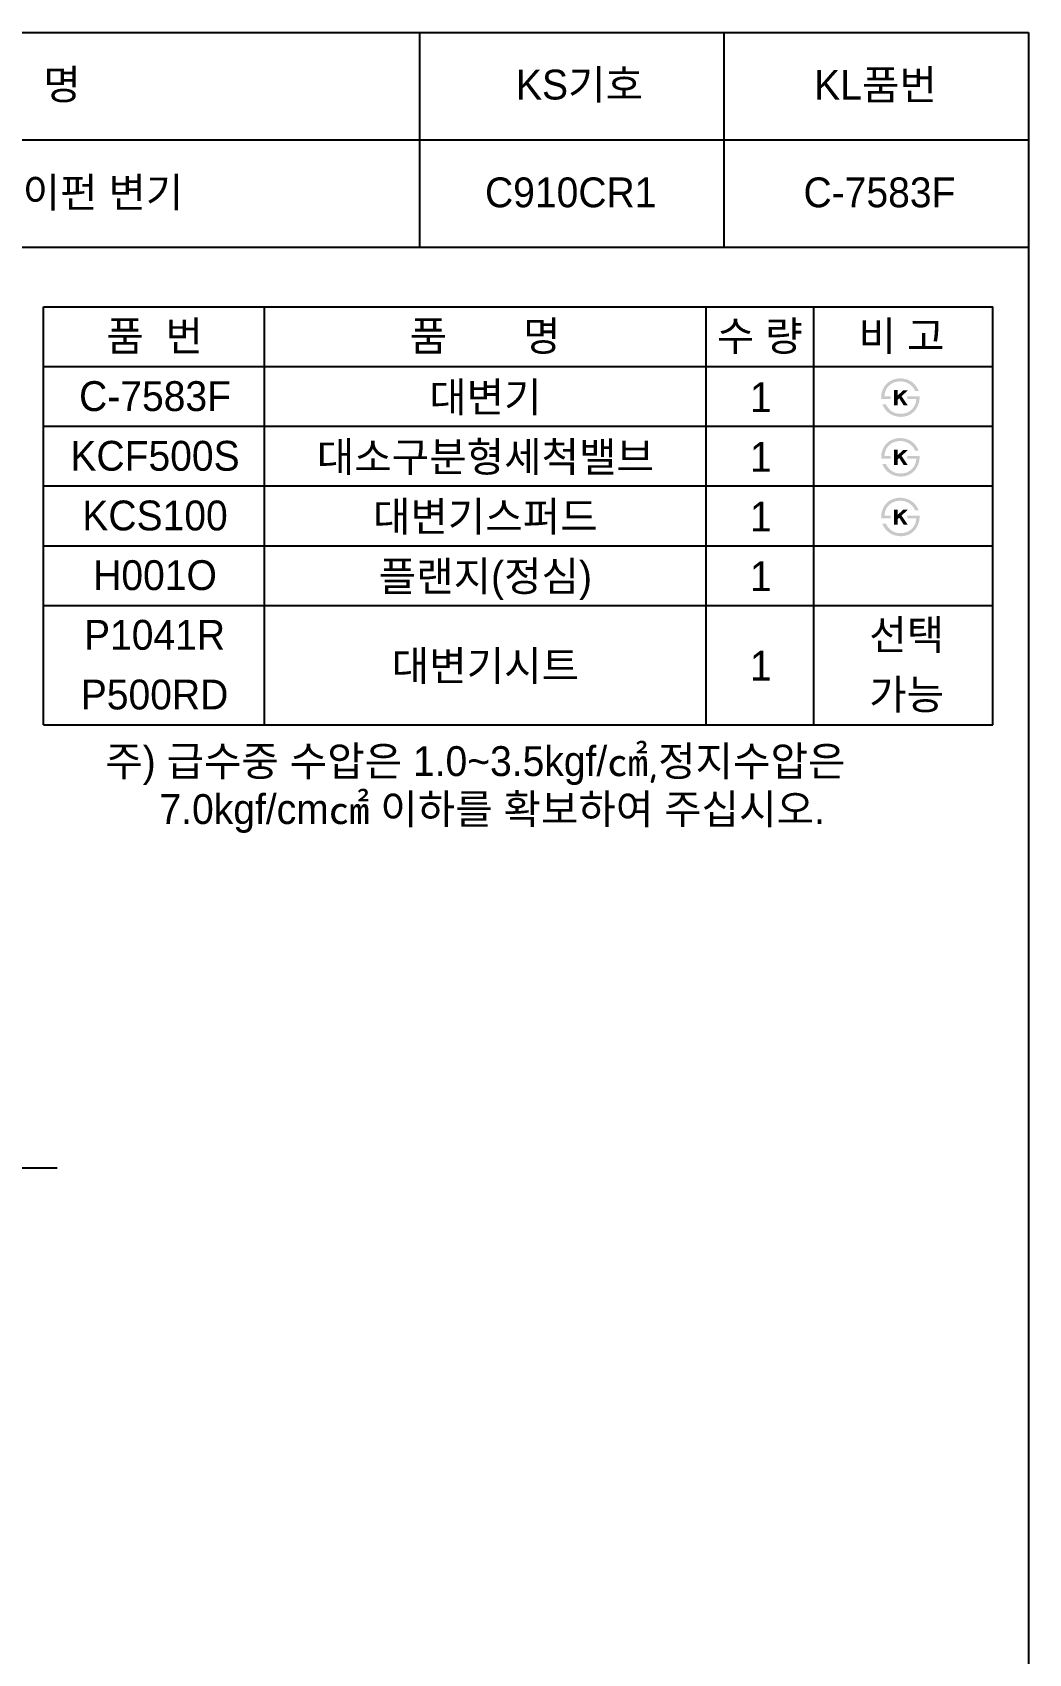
# Model space of a CAD drawing. Header units: millimetres. Extents: x 0 to 5600, y -67 to 2530.
# Drawn here: x 2866 to 3700, y 1172 to 2530 of the extents above; entities that cross this region are included whole.
import ezdxf
from ezdxf.enums import TextEntityAlignment as Align
from ezdxf.lldxf.tags import DXFTag

# ---------------------------------------------------------------- set-up
doc = ezdxf.new("R2010")
doc.units = ezdxf.units.MM
for name, color, linetype in [('TEXT', 7, 'Continuous'), ('도각라인', 7, 'Continuous'), ('중심선', 1, 'DASHED')]:
    doc.layers.add(name, color=color, linetype=linetype)
doc.styles.add('타이틀', font='H2GTRM.TTF', dxfattribs={"height": 25})
tags = doc.linetypes.add('DASHED', pattern=[25.72, 12.86, -12.86]).pattern_tags.tags
tags[6:7] = [DXFTag(74, 4), DXFTag(75, 0), DXFTag(340, '0'), DXFTag(46, 0.0), DXFTag(50, 0.0), DXFTag(44, 0.0), DXFTag(45, 0.0)]
tags[4:5] = [DXFTag(74, 4), DXFTag(75, 0), DXFTag(340, '0'), DXFTag(46, 0.0), DXFTag(50, 0.0), DXFTag(44, 0.0), DXFTag(45, 0.0)]

msp = doc.modelspace()

# ---------------------------------------------------------------- hatches: boundary and pattern name
at = {"layer": 'TEXT'}
for points in [[(3576.6, 2222.8), (3576.6, 2223.2), (3576.6, 2223.6), (3576.5, 2224), (3576.6, 2224.4), (3576.6, 2224.8), (3576.6, 2225.2), (3576.6, 2225.6), (3576.7, 2226), (3576.7, 2226.4), (3576.8, 2226.8), (3576.8, 2227.2), (3576.9, 2227.6), (3577, 2228), (3577.1, 2228.4), (3577.2, 2228.8), (3577.3, 2229.1), (3577.4, 2229.5), (3577.5, 2229.9), (3577.7, 2230.3), (3577.8, 2230.6), (3578, 2231), (3578.1, 2231.4), (3578.3, 2231.7), (3578.5, 2232.1), (3578.7, 2232.4), (3578.9, 2232.7), (3579.1, 2233.1), (3579.3, 2233.4), (3579.5, 2233.7), (3579.7, 2234), (3580, 2234.3), (3580.5, 2234.9), (3580.8, 2235.2), (3581, 2235.5), (3581.3, 2235.8), (3581.6, 2236.1), (3581.9, 2236.4), (3582.2, 2236.6), (3582.5, 2236.9), (3582.8, 2237.1), (3583.2, 2237.4), (3583.5, 2237.6), (3583.8, 2237.8), (3584.2, 2238), (3584.5, 2238.2), (3584.9, 2238.4), (3585.2, 2238.6), (3585.7, 2238.7), (3586.1, 2238.9), (3586.5, 2239.1), (3586.9, 2239.2), (3587.3, 2239.4), (3587.8, 2239.5), (3588.2, 2239.6), (3588.6, 2239.7), (3589.1, 2239.8), (3589.5, 2239.9), (3590, 2239.9), (3590.5, 2240), (3591, 2240), (3591.4, 2240.1), (3591.9, 2240.1), (3592.4, 2240.1), (3593.2, 2240.1), (3593.6, 2240.1), (3593.9, 2240), (3594.3, 2240), (3594.7, 2240), (3595, 2239.9), (3595.4, 2239.9), (3595.7, 2239.8), (3596.1, 2239.7), (3596.4, 2239.7), (3596.8, 2239.6), (3597.1, 2239.5), (3597.4, 2239.4), (3597.8, 2239.3), (3598.1, 2239.2), (3598.4, 2239.1), (3598.7, 2239), (3599, 2238.9), (3599.4, 2238.7), (3599.7, 2238.6), (3600, 2238.5), (3600.3, 2238.3), (3600.6, 2238.2), (3600.8, 2238), (3601.1, 2237.8), (3601.4, 2237.7), (3601.7, 2237.5), (3602, 2237.3), (3602.2, 2237.1), (3602.5, 2236.9), (3602.8, 2236.7), (3603.2, 2236.4), (3603.6, 2236), (3604, 2235.6), (3604.4, 2235.2), (3604.8, 2234.8), (3605.1, 2234.4), (3605.5, 2234), (3605.8, 2233.6), (3606.1, 2233.1), (3606.4, 2232.6), (3606.7, 2232.2), (3607, 2231.7), (3607.3, 2231.1), (3607.5, 2230.6), (3607.8, 2230.1), (3608, 2229.5), (3608, 2229.5), (3604.9, 2229.5), (3604.9, 2229.5), (3604.8, 2229.7), (3604.8, 2229.9), (3604.7, 2230.1), (3604.6, 2230.2), (3604.6, 2230.4), (3604.5, 2230.6), (3604.4, 2230.7), (3604.3, 2230.9), (3604.2, 2231.1), (3604.1, 2231.2), (3604, 2231.4), (3603.9, 2231.6), (3603.8, 2231.7), (3603.7, 2231.9), (3603.6, 2232.1), (3603.5, 2232.2), (3603.3, 2232.4), (3603.2, 2232.6), (3602.9, 2232.9), (3602.7, 2233.2), (3602.4, 2233.5), (3602.1, 2233.8), (3601.7, 2234.1), (3601.4, 2234.4), (3601, 2234.7), (3600.8, 2234.9), (3600.6, 2235.1), (3600.3, 2235.2), (3600.1, 2235.4), (3599.9, 2235.5), (3599.6, 2235.7), (3599.4, 2235.8), (3599.1, 2236), (3598.9, 2236.1), (3598.6, 2236.2), (3598.4, 2236.4), (3598.1, 2236.5), (3597.9, 2236.6), (3597.6, 2236.7), (3597.4, 2236.8), (3597.1, 2236.9), (3596.8, 2237), (3596.6, 2237), (3596.3, 2237.1), (3596.1, 2237.2), (3595.8, 2237.3), (3595.5, 2237.3), (3595.2, 2237.4), (3595, 2237.4), (3594.7, 2237.5), (3594.4, 2237.5), (3594.1, 2237.5), (3593.8, 2237.6), (3593.6, 2237.6), (3593.3, 2237.6), (3593, 2237.6), (3592.7, 2237.6), (3592.3, 2237.6), (3592, 2237.6), (3591.7, 2237.6), (3591.3, 2237.5), (3591, 2237.5), (3590.7, 2237.5), (3590.3, 2237.4), (3590, 2237.4), (3589.7, 2237.3), (3589.4, 2237.3), (3589.1, 2237.2), (3588.8, 2237.1), (3588.5, 2237), (3588.2, 2237), (3587.9, 2236.9), (3587.6, 2236.8), (3587.3, 2236.7), (3587, 2236.5), (3586.7, 2236.4), (3586.5, 2236.3), (3586.2, 2236.2), (3585.9, 2236), (3585.6, 2235.9), (3585.4, 2235.7), (3585.1, 2235.6), (3584.9, 2235.4), (3584.6, 2235.2), (3584.4, 2235), (3584.1, 2234.9), (3583.9, 2234.7), (3583.7, 2234.5), (3583.4, 2234.3), (3583.2, 2234), (3583, 2233.8), (3582.7, 2233.6), (3582.5, 2233.4), (3582.3, 2233.1), (3582.1, 2232.9), (3581.9, 2232.6), (3581.7, 2232.4), (3581.6, 2232.1), (3581.4, 2231.9), (3581.2, 2231.6), (3581.1, 2231.4), (3580.9, 2231.1), (3580.8, 2230.8), (3580.6, 2230.5), (3580.5, 2230.3), (3580.4, 2230), (3580.3, 2229.7), (3580.2, 2229.4), (3580, 2229.1), (3580, 2228.8), (3579.9, 2228.5), (3579.8, 2228.2), (3579.7, 2227.8), (3579.6, 2227.5), (3579.6, 2227.2), (3579.5, 2226.9), (3579.5, 2226.5), (3579.4, 2226.2), (3579.4, 2225.8), (3579.4, 2225.5), (3579.3, 2225.1), (3579.3, 2225.1), (3584.5, 2225.1), (3584.5, 2225.1), (3584.5, 2225.1), (3584.5, 2222.8), (3584.5, 2222.8), (3584.5, 2222.8), (3576.6, 2222.8)], [(3590.3, 2225.8), (3595.1, 2230.2), (3599, 2230.2), (3593.6, 2225.2), (3598.7, 2217.7), (3595.3, 2217.7), (3591.7, 2223.4), (3590.3, 2222.2), (3590.3, 2217.7), (3587.4, 2217.7), (3587.4, 2230.3), (3590.3, 2230.3)], [(3608.7, 2225.1), (3608.8, 2224.7), (3608.7, 2224.3), (3608.7, 2223.8), (3608.7, 2223.4), (3608.7, 2223), (3608.6, 2222.5), (3608.6, 2222.1), (3608.5, 2221.7), (3608.5, 2221.3), (3608.4, 2220.9), (3608.3, 2220.4), (3608.2, 2220), (3608.1, 2219.6), (3608, 2219.2), (3607.8, 2218.8), (3607.7, 2218.4), (3607.6, 2218), (3607.4, 2217.6), (3607.3, 2217.3), (3607.1, 2216.9), (3606.9, 2216.5), (3606.7, 2216.2), (3606.6, 2215.8), (3606.4, 2215.5), (3606.2, 2215.1), (3605.9, 2214.8), (3605.7, 2214.5), (3605.5, 2214.2), (3605.3, 2213.8), (3605, 2213.5), (3604.8, 2213.2), (3604.5, 2212.9), (3604.2, 2212.6), (3604, 2212.4), (3603.7, 2212.1), (3603.4, 2211.8), (3603.1, 2211.6), (3602.8, 2211.3), (3602.5, 2211.1), (3602.2, 2210.8), (3601.9, 2210.6), (3601.6, 2210.4), (3601.2, 2210.2), (3600.9, 2210), (3600.6, 2209.8), (3600.2, 2209.6), (3599.9, 2209.4), (3599.5, 2209.3), (3599.2, 2209.1), (3598.8, 2209), (3598.4, 2208.8), (3598, 2208.7), (3597.7, 2208.6), (3597.3, 2208.5), (3596.9, 2208.4), (3596.5, 2208.3), (3596.1, 2208.2), (3595.7, 2208.1), (3595.3, 2208.1), (3594.9, 2208), (3594.5, 2208), (3594.1, 2208), (3593.7, 2207.9), (3593.3, 2207.9), (3592.6, 2207.9), (3592, 2208), (3591.3, 2208), (3590.7, 2208.1), (3590.1, 2208.2), (3589.8, 2208.2), (3589.5, 2208.3), (3589.2, 2208.3), (3588.9, 2208.4), (3588.6, 2208.5), (3588.3, 2208.6), (3588, 2208.6), (3587.7, 2208.7), (3587.4, 2208.8), (3587.1, 2208.9), (3586.8, 2209), (3586.6, 2209.1), (3586.3, 2209.2), (3586, 2209.4), (3585.7, 2209.5), (3585.5, 2209.6), (3585.2, 2209.7), (3584.9, 2209.9), (3584.7, 2210), (3584.4, 2210.2), (3584.1, 2210.3), (3583.6, 2210.7), (3583.4, 2210.8), (3583.1, 2211), (3582.8, 2211.2), (3582.6, 2211.4), (3582.4, 2211.6), (3582.1, 2211.8), (3581.9, 2212), (3581.6, 2212.2), (3581.4, 2212.5), (3581.2, 2212.7), (3581, 2212.9), (3580.8, 2213.1), (3580.5, 2213.4), (3580.3, 2213.6), (3580.1, 2213.9), (3579.9, 2214.1), (3579.7, 2214.4), (3579.6, 2214.6), (3579.4, 2214.9), (3579.2, 2215.2), (3579, 2215.5), (3578.8, 2215.7), (3578.7, 2216), (3578.5, 2216.3), (3578.3, 2216.6), (3578.2, 2216.9), (3578, 2217.2), (3577.8, 2217.8), (3577.5, 2218.5), (3577.5, 2218.5), (3580.4, 2218.5), (3580.4, 2218.5), (3580.7, 2218.1), (3580.9, 2217.6), (3581.1, 2217.2), (3581.4, 2216.9), (3581.6, 2216.5), (3581.9, 2216.1), (3582.1, 2215.8), (3582.4, 2215.4), (3582.7, 2215.1), (3582.9, 2214.8), (3583.2, 2214.5), (3583.5, 2214.2), (3583.8, 2213.9), (3584.1, 2213.6), (3584.4, 2213.3), (3584.7, 2213.1), (3584.9, 2212.9), (3585.2, 2212.7), (3585.4, 2212.6), (3585.6, 2212.4), (3585.9, 2212.3), (3586.1, 2212.1), (3586.3, 2212), (3586.6, 2211.9), (3586.8, 2211.7), (3587.1, 2211.6), (3587.3, 2211.5), (3587.6, 2211.4), (3587.9, 2211.3), (3588.1, 2211.2), (3588.4, 2211.1), (3588.7, 2211), (3588.9, 2211), (3589.2, 2210.9), (3589.5, 2210.8), (3589.8, 2210.8), (3590, 2210.7), (3590.3, 2210.7), (3590.6, 2210.6), (3590.9, 2210.6), (3591.2, 2210.6), (3591.5, 2210.5), (3591.8, 2210.5), (3592.1, 2210.5), (3592.4, 2210.5), (3592.7, 2210.5), (3593, 2210.5), (3593.9, 2210.5), (3594.1, 2210.6), (3594.4, 2210.6), (3594.7, 2210.6), (3594.9, 2210.6), (3595.2, 2210.7), (3595.5, 2210.7), (3595.7, 2210.8), (3596, 2210.8), (3596.3, 2210.9), (3596.5, 2210.9), (3596.8, 2211), (3597, 2211.1), (3597.3, 2211.2), (3597.5, 2211.2), (3597.8, 2211.3), (3598, 2211.4), (3598.3, 2211.5), (3598.5, 2211.6), (3598.8, 2211.8), (3599, 2211.9), (3599.2, 2212), (3599.5, 2212.1), (3599.7, 2212.3), (3599.9, 2212.4), (3600.2, 2212.6), (3600.4, 2212.7), (3600.6, 2212.9), (3600.9, 2213), (3601.1, 2213.2), (3601.3, 2213.4), (3601.6, 2213.6), (3601.8, 2213.8), (3602, 2214), (3602.3, 2214.3), (3602.5, 2214.5), (3602.7, 2214.8), (3602.9, 2215), (3603.2, 2215.3), (3603.3, 2215.5), (3603.5, 2215.8), (3603.7, 2216), (3603.9, 2216.3), (3604.1, 2216.6), (3604.2, 2216.9), (3604.4, 2217.2), (3604.5, 2217.4), (3604.7, 2217.7), (3604.8, 2218), (3604.9, 2218.3), (3605.1, 2218.7), (3605.2, 2219), (3605.3, 2219.3), (3605.4, 2219.6), (3605.5, 2220), (3605.6, 2220.3), (3605.6, 2220.6), (3605.7, 2221), (3605.8, 2221.3), (3605.8, 2221.7), (3605.9, 2222.1), (3605.9, 2222.4), (3605.9, 2222.8), (3605.9, 2222.8), (3598.5, 2222.8), (3598.5, 2222.8), (3598.5, 2222.8), (3598.5, 2225.1), (3598.5, 2225.1), (3598.5, 2225.1), (3608.7, 2225.1)], [(3576.6, 2172.8), (3576.6, 2173.2), (3576.6, 2173.6), (3576.5, 2174), (3576.6, 2174.4), (3576.6, 2174.8), (3576.6, 2175.2), (3576.6, 2175.6), (3576.7, 2176), (3576.7, 2176.4), (3576.8, 2176.8), (3576.8, 2177.2), (3576.9, 2177.6), (3577, 2178), (3577.1, 2178.4), (3577.2, 2178.8), (3577.3, 2179.1), (3577.4, 2179.5), (3577.5, 2179.9), (3577.7, 2180.3), (3577.8, 2180.6), (3578, 2181), (3578.1, 2181.4), (3578.3, 2181.7), (3578.5, 2182.1), (3578.7, 2182.4), (3578.9, 2182.7), (3579.1, 2183.1), (3579.3, 2183.4), (3579.5, 2183.7), (3579.7, 2184), (3580, 2184.3), (3580.5, 2184.9), (3580.8, 2185.2), (3581, 2185.5), (3581.3, 2185.8), (3581.6, 2186.1), (3581.9, 2186.4), (3582.2, 2186.6), (3582.5, 2186.9), (3582.8, 2187.1), (3583.2, 2187.4), (3583.5, 2187.6), (3583.8, 2187.8), (3584.2, 2188), (3584.5, 2188.2), (3584.9, 2188.4), (3585.2, 2188.6), (3585.7, 2188.7), (3586.1, 2188.9), (3586.5, 2189.1), (3586.9, 2189.2), (3587.3, 2189.4), (3587.8, 2189.5), (3588.2, 2189.6), (3588.6, 2189.7), (3589.1, 2189.8), (3589.5, 2189.9), (3590, 2189.9), (3590.5, 2190), (3591, 2190), (3591.4, 2190.1), (3591.9, 2190.1), (3592.4, 2190.1), (3593.2, 2190.1), (3593.6, 2190.1), (3593.9, 2190), (3594.3, 2190), (3594.7, 2190), (3595, 2189.9), (3595.4, 2189.9), (3595.7, 2189.8), (3596.1, 2189.7), (3596.4, 2189.7), (3596.8, 2189.6), (3597.1, 2189.5), (3597.4, 2189.4), (3597.8, 2189.3), (3598.1, 2189.2), (3598.4, 2189.1), (3598.7, 2189), (3599, 2188.9), (3599.4, 2188.7), (3599.7, 2188.6), (3600, 2188.5), (3600.3, 2188.3), (3600.6, 2188.2), (3600.8, 2188), (3601.1, 2187.8), (3601.4, 2187.7), (3601.7, 2187.5), (3602, 2187.3), (3602.2, 2187.1), (3602.5, 2186.9), (3602.8, 2186.7), (3603.2, 2186.4), (3603.6, 2186), (3604, 2185.6), (3604.4, 2185.2), (3604.8, 2184.8), (3605.1, 2184.4), (3605.5, 2184), (3605.8, 2183.6), (3606.1, 2183.1), (3606.4, 2182.6), (3606.7, 2182.2), (3607, 2181.7), (3607.3, 2181.1), (3607.5, 2180.6), (3607.8, 2180.1), (3608, 2179.5), (3608, 2179.5), (3604.9, 2179.5), (3604.9, 2179.5), (3604.8, 2179.7), (3604.8, 2179.9), (3604.7, 2180.1), (3604.6, 2180.2), (3604.6, 2180.4), (3604.5, 2180.6), (3604.4, 2180.7), (3604.3, 2180.9), (3604.2, 2181.1), (3604.1, 2181.2), (3604, 2181.4), (3603.9, 2181.6), (3603.8, 2181.7), (3603.7, 2181.9), (3603.6, 2182.1), (3603.5, 2182.2), (3603.3, 2182.4), (3603.2, 2182.6), (3602.9, 2182.9), (3602.7, 2183.2), (3602.4, 2183.5), (3602.1, 2183.8), (3601.7, 2184.1), (3601.4, 2184.4), (3601, 2184.7), (3600.8, 2184.9), (3600.6, 2185.1), (3600.3, 2185.2), (3600.1, 2185.4), (3599.9, 2185.5), (3599.6, 2185.7), (3599.4, 2185.8), (3599.1, 2186), (3598.9, 2186.1), (3598.6, 2186.2), (3598.4, 2186.4), (3598.1, 2186.5), (3597.9, 2186.6), (3597.6, 2186.7), (3597.4, 2186.8), (3597.1, 2186.9), (3596.8, 2187), (3596.6, 2187), (3596.3, 2187.1), (3596.1, 2187.2), (3595.8, 2187.3), (3595.5, 2187.3), (3595.2, 2187.4), (3595, 2187.4), (3594.7, 2187.5), (3594.4, 2187.5), (3594.1, 2187.5), (3593.8, 2187.6), (3593.6, 2187.6), (3593.3, 2187.6), (3593, 2187.6), (3592.7, 2187.6), (3592.3, 2187.6), (3592, 2187.6), (3591.7, 2187.6), (3591.3, 2187.5), (3591, 2187.5), (3590.7, 2187.5), (3590.3, 2187.4), (3590, 2187.4), (3589.7, 2187.3), (3589.4, 2187.3), (3589.1, 2187.2), (3588.8, 2187.1), (3588.5, 2187), (3588.2, 2187), (3587.9, 2186.9), (3587.6, 2186.8), (3587.3, 2186.7), (3587, 2186.5), (3586.7, 2186.4), (3586.5, 2186.3), (3586.2, 2186.2), (3585.9, 2186), (3585.6, 2185.9), (3585.4, 2185.7), (3585.1, 2185.6), (3584.9, 2185.4), (3584.6, 2185.2), (3584.4, 2185), (3584.1, 2184.9), (3583.9, 2184.7), (3583.7, 2184.5), (3583.4, 2184.3), (3583.2, 2184), (3583, 2183.8), (3582.7, 2183.6), (3582.5, 2183.4), (3582.3, 2183.1), (3582.1, 2182.9), (3581.9, 2182.6), (3581.7, 2182.4), (3581.6, 2182.1), (3581.4, 2181.9), (3581.2, 2181.6), (3581.1, 2181.4), (3580.9, 2181.1), (3580.8, 2180.8), (3580.6, 2180.5), (3580.5, 2180.3), (3580.4, 2180), (3580.3, 2179.7), (3580.2, 2179.4), (3580, 2179.1), (3580, 2178.8), (3579.9, 2178.5), (3579.8, 2178.2), (3579.7, 2177.8), (3579.6, 2177.5), (3579.6, 2177.2), (3579.5, 2176.9), (3579.5, 2176.5), (3579.4, 2176.2), (3579.4, 2175.8), (3579.4, 2175.5), (3579.3, 2175.1), (3579.3, 2175.1), (3584.5, 2175.1), (3584.5, 2175.1), (3584.5, 2175.1), (3584.5, 2172.8), (3584.5, 2172.8), (3584.5, 2172.8), (3576.6, 2172.8)], [(3608.7, 2175.1), (3608.8, 2174.7), (3608.7, 2174.3), (3608.7, 2173.8), (3608.7, 2173.4), (3608.7, 2173), (3608.6, 2172.5), (3608.6, 2172.1), (3608.5, 2171.7), (3608.5, 2171.3), (3608.4, 2170.9), (3608.3, 2170.4), (3608.2, 2170), (3608.1, 2169.6), (3608, 2169.2), (3607.8, 2168.8), (3607.7, 2168.4), (3607.6, 2168), (3607.4, 2167.6), (3607.3, 2167.3), (3607.1, 2166.9), (3606.9, 2166.5), (3606.7, 2166.2), (3606.6, 2165.8), (3606.4, 2165.5), (3606.2, 2165.1), (3605.9, 2164.8), (3605.7, 2164.5), (3605.5, 2164.2), (3605.3, 2163.8), (3605, 2163.5), (3604.8, 2163.2), (3604.5, 2162.9), (3604.2, 2162.6), (3604, 2162.4), (3603.7, 2162.1), (3603.4, 2161.8), (3603.1, 2161.6), (3602.8, 2161.3), (3602.5, 2161.1), (3602.2, 2160.8), (3601.9, 2160.6), (3601.6, 2160.4), (3601.2, 2160.2), (3600.9, 2160), (3600.6, 2159.8), (3600.2, 2159.6), (3599.9, 2159.4), (3599.5, 2159.3), (3599.2, 2159.1), (3598.8, 2159), (3598.4, 2158.8), (3598, 2158.7), (3597.7, 2158.6), (3597.3, 2158.5), (3596.9, 2158.4), (3596.5, 2158.3), (3596.1, 2158.2), (3595.7, 2158.1), (3595.3, 2158.1), (3594.9, 2158), (3594.5, 2158), (3594.1, 2158), (3593.7, 2157.9), (3593.3, 2157.9), (3592.6, 2157.9), (3592, 2158), (3591.3, 2158), (3590.7, 2158.1), (3590.1, 2158.2), (3589.8, 2158.2), (3589.5, 2158.3), (3589.2, 2158.3), (3588.9, 2158.4), (3588.6, 2158.5), (3588.3, 2158.6), (3588, 2158.6), (3587.7, 2158.7), (3587.4, 2158.8), (3587.1, 2158.9), (3586.8, 2159), (3586.6, 2159.1), (3586.3, 2159.2), (3586, 2159.4), (3585.7, 2159.5), (3585.5, 2159.6), (3585.2, 2159.7), (3584.9, 2159.9), (3584.7, 2160), (3584.4, 2160.2), (3584.1, 2160.3), (3583.6, 2160.7), (3583.4, 2160.8), (3583.1, 2161), (3582.8, 2161.2), (3582.6, 2161.4), (3582.4, 2161.6), (3582.1, 2161.8), (3581.9, 2162), (3581.6, 2162.2), (3581.4, 2162.5), (3581.2, 2162.7), (3581, 2162.9), (3580.8, 2163.1), (3580.5, 2163.4), (3580.3, 2163.6), (3580.1, 2163.9), (3579.9, 2164.1), (3579.7, 2164.4), (3579.6, 2164.6), (3579.4, 2164.9), (3579.2, 2165.2), (3579, 2165.5), (3578.8, 2165.7), (3578.7, 2166), (3578.5, 2166.3), (3578.3, 2166.6), (3578.2, 2166.9), (3578, 2167.2), (3577.8, 2167.8), (3577.5, 2168.5), (3577.5, 2168.5), (3580.4, 2168.5), (3580.4, 2168.5), (3580.7, 2168.1), (3580.9, 2167.6), (3581.1, 2167.2), (3581.4, 2166.9), (3581.6, 2166.5), (3581.9, 2166.1), (3582.1, 2165.8), (3582.4, 2165.4), (3582.7, 2165.1), (3582.9, 2164.8), (3583.2, 2164.5), (3583.5, 2164.2), (3583.8, 2163.9), (3584.1, 2163.6), (3584.4, 2163.3), (3584.7, 2163.1), (3584.9, 2162.9), (3585.2, 2162.7), (3585.4, 2162.6), (3585.6, 2162.4), (3585.9, 2162.3), (3586.1, 2162.1), (3586.3, 2162), (3586.6, 2161.9), (3586.8, 2161.7), (3587.1, 2161.6), (3587.3, 2161.5), (3587.6, 2161.4), (3587.9, 2161.3), (3588.1, 2161.2), (3588.4, 2161.1), (3588.7, 2161), (3588.9, 2161), (3589.2, 2160.9), (3589.5, 2160.8), (3589.8, 2160.8), (3590, 2160.7), (3590.3, 2160.7), (3590.6, 2160.6), (3590.9, 2160.6), (3591.2, 2160.6), (3591.5, 2160.5), (3591.8, 2160.5), (3592.1, 2160.5), (3592.4, 2160.5), (3592.7, 2160.5), (3593, 2160.5), (3593.9, 2160.5), (3594.1, 2160.6), (3594.4, 2160.6), (3594.7, 2160.6), (3594.9, 2160.6), (3595.2, 2160.7), (3595.5, 2160.7), (3595.7, 2160.8), (3596, 2160.8), (3596.3, 2160.9), (3596.5, 2160.9), (3596.8, 2161), (3597, 2161.1), (3597.3, 2161.2), (3597.5, 2161.2), (3597.8, 2161.3), (3598, 2161.4), (3598.3, 2161.5), (3598.5, 2161.6), (3598.8, 2161.8), (3599, 2161.9), (3599.2, 2162), (3599.5, 2162.1), (3599.7, 2162.3), (3599.9, 2162.4), (3600.2, 2162.6), (3600.4, 2162.7), (3600.6, 2162.9), (3600.9, 2163), (3601.1, 2163.2), (3601.3, 2163.4), (3601.6, 2163.6), (3601.8, 2163.8), (3602, 2164), (3602.3, 2164.3), (3602.5, 2164.5), (3602.7, 2164.8), (3602.9, 2165), (3603.2, 2165.3), (3603.3, 2165.5), (3603.5, 2165.8), (3603.7, 2166), (3603.9, 2166.3), (3604.1, 2166.6), (3604.2, 2166.9), (3604.4, 2167.2), (3604.5, 2167.4), (3604.7, 2167.7), (3604.8, 2168), (3604.9, 2168.3), (3605.1, 2168.7), (3605.2, 2169), (3605.3, 2169.3), (3605.4, 2169.6), (3605.5, 2170), (3605.6, 2170.3), (3605.6, 2170.6), (3605.7, 2171), (3605.8, 2171.3), (3605.8, 2171.7), (3605.9, 2172.1), (3605.9, 2172.4), (3605.9, 2172.8), (3605.9, 2172.8), (3598.5, 2172.8), (3598.5, 2172.8), (3598.5, 2172.8), (3598.5, 2175.1), (3598.5, 2175.1), (3598.5, 2175.1), (3608.7, 2175.1)], [(3590.3, 2175.8), (3595.1, 2180.2), (3599, 2180.2), (3593.6, 2175.2), (3598.7, 2167.7), (3595.3, 2167.7), (3591.7, 2173.4), (3590.3, 2172.2), (3590.3, 2167.7), (3587.4, 2167.7), (3587.4, 2180.3), (3590.3, 2180.3)], [(3576.6, 2122.8), (3576.6, 2123.2), (3576.6, 2123.6), (3576.5, 2124), (3576.6, 2124.4), (3576.6, 2124.8), (3576.6, 2125.2), (3576.6, 2125.6), (3576.7, 2126), (3576.7, 2126.4), (3576.8, 2126.8), (3576.8, 2127.2), (3576.9, 2127.6), (3577, 2128), (3577.1, 2128.4), (3577.2, 2128.8), (3577.3, 2129.1), (3577.4, 2129.5), (3577.5, 2129.9), (3577.7, 2130.3), (3577.8, 2130.6), (3578, 2131), (3578.1, 2131.4), (3578.3, 2131.7), (3578.5, 2132.1), (3578.7, 2132.4), (3578.9, 2132.7), (3579.1, 2133.1), (3579.3, 2133.4), (3579.5, 2133.7), (3579.7, 2134), (3580, 2134.3), (3580.5, 2134.9), (3580.8, 2135.2), (3581, 2135.5), (3581.3, 2135.8), (3581.6, 2136.1), (3581.9, 2136.4), (3582.2, 2136.6), (3582.5, 2136.9), (3582.8, 2137.1), (3583.2, 2137.4), (3583.5, 2137.6), (3583.8, 2137.8), (3584.2, 2138), (3584.5, 2138.2), (3584.9, 2138.4), (3585.2, 2138.6), (3585.7, 2138.7), (3586.1, 2138.9), (3586.5, 2139.1), (3586.9, 2139.2), (3587.3, 2139.4), (3587.8, 2139.5), (3588.2, 2139.6), (3588.6, 2139.7), (3589.1, 2139.8), (3589.5, 2139.9), (3590, 2139.9), (3590.5, 2140), (3591, 2140), (3591.4, 2140.1), (3591.9, 2140.1), (3592.4, 2140.1), (3593.2, 2140.1), (3593.6, 2140.1), (3593.9, 2140), (3594.3, 2140), (3594.7, 2140), (3595, 2139.9), (3595.4, 2139.9), (3595.7, 2139.8), (3596.1, 2139.7), (3596.4, 2139.7), (3596.8, 2139.6), (3597.1, 2139.5), (3597.4, 2139.4), (3597.8, 2139.3), (3598.1, 2139.2), (3598.4, 2139.1), (3598.7, 2139), (3599, 2138.9), (3599.4, 2138.7), (3599.7, 2138.6), (3600, 2138.5), (3600.3, 2138.3), (3600.6, 2138.2), (3600.8, 2138), (3601.1, 2137.8), (3601.4, 2137.7), (3601.7, 2137.5), (3602, 2137.3), (3602.2, 2137.1), (3602.5, 2136.9), (3602.8, 2136.7), (3603.2, 2136.4), (3603.6, 2136), (3604, 2135.6), (3604.4, 2135.2), (3604.8, 2134.8), (3605.1, 2134.4), (3605.5, 2134), (3605.8, 2133.6), (3606.1, 2133.1), (3606.4, 2132.6), (3606.7, 2132.2), (3607, 2131.7), (3607.3, 2131.1), (3607.5, 2130.6), (3607.8, 2130.1), (3608, 2129.5), (3608, 2129.5), (3604.9, 2129.5), (3604.9, 2129.5), (3604.8, 2129.7), (3604.8, 2129.9), (3604.7, 2130.1), (3604.6, 2130.2), (3604.6, 2130.4), (3604.5, 2130.6), (3604.4, 2130.7), (3604.3, 2130.9), (3604.2, 2131.1), (3604.1, 2131.2), (3604, 2131.4), (3603.9, 2131.6), (3603.8, 2131.7), (3603.7, 2131.9), (3603.6, 2132.1), (3603.5, 2132.2), (3603.3, 2132.4), (3603.2, 2132.6), (3602.9, 2132.9), (3602.7, 2133.2), (3602.4, 2133.5), (3602.1, 2133.8), (3601.7, 2134.1), (3601.4, 2134.4), (3601, 2134.7), (3600.8, 2134.9), (3600.6, 2135.1), (3600.3, 2135.2), (3600.1, 2135.4), (3599.9, 2135.5), (3599.6, 2135.7), (3599.4, 2135.8), (3599.1, 2136), (3598.9, 2136.1), (3598.6, 2136.2), (3598.4, 2136.4), (3598.1, 2136.5), (3597.9, 2136.6), (3597.6, 2136.7), (3597.4, 2136.8), (3597.1, 2136.9), (3596.8, 2137), (3596.6, 2137), (3596.3, 2137.1), (3596.1, 2137.2), (3595.8, 2137.3), (3595.5, 2137.3), (3595.2, 2137.4), (3595, 2137.4), (3594.7, 2137.5), (3594.4, 2137.5), (3594.1, 2137.5), (3593.8, 2137.6), (3593.6, 2137.6), (3593.3, 2137.6), (3593, 2137.6), (3592.7, 2137.6), (3592.3, 2137.6), (3592, 2137.6), (3591.7, 2137.6), (3591.3, 2137.5), (3591, 2137.5), (3590.7, 2137.5), (3590.3, 2137.4), (3590, 2137.4), (3589.7, 2137.3), (3589.4, 2137.3), (3589.1, 2137.2), (3588.8, 2137.1), (3588.5, 2137), (3588.2, 2137), (3587.9, 2136.9), (3587.6, 2136.8), (3587.3, 2136.7), (3587, 2136.5), (3586.7, 2136.4), (3586.5, 2136.3), (3586.2, 2136.2), (3585.9, 2136), (3585.6, 2135.9), (3585.4, 2135.7), (3585.1, 2135.6), (3584.9, 2135.4), (3584.6, 2135.2), (3584.4, 2135), (3584.1, 2134.9), (3583.9, 2134.7), (3583.7, 2134.5), (3583.4, 2134.3), (3583.2, 2134), (3583, 2133.8), (3582.7, 2133.6), (3582.5, 2133.4), (3582.3, 2133.1), (3582.1, 2132.9), (3581.9, 2132.6), (3581.7, 2132.4), (3581.6, 2132.1), (3581.4, 2131.9), (3581.2, 2131.6), (3581.1, 2131.4), (3580.9, 2131.1), (3580.8, 2130.8), (3580.6, 2130.5), (3580.5, 2130.3), (3580.4, 2130), (3580.3, 2129.7), (3580.2, 2129.4), (3580, 2129.1), (3580, 2128.8), (3579.9, 2128.5), (3579.8, 2128.2), (3579.7, 2127.8), (3579.6, 2127.5), (3579.6, 2127.2), (3579.5, 2126.9), (3579.5, 2126.5), (3579.4, 2126.2), (3579.4, 2125.8), (3579.4, 2125.5), (3579.3, 2125.1), (3579.3, 2125.1), (3584.5, 2125.1), (3584.5, 2125.1), (3584.5, 2125.1), (3584.5, 2122.8), (3584.5, 2122.8), (3584.5, 2122.8), (3576.6, 2122.8)], [(3608.7, 2125.1), (3608.8, 2124.7), (3608.7, 2124.3), (3608.7, 2123.8), (3608.7, 2123.4), (3608.7, 2123), (3608.6, 2122.5), (3608.6, 2122.1), (3608.5, 2121.7), (3608.5, 2121.3), (3608.4, 2120.9), (3608.3, 2120.4), (3608.2, 2120), (3608.1, 2119.6), (3608, 2119.2), (3607.8, 2118.8), (3607.7, 2118.4), (3607.6, 2118), (3607.4, 2117.6), (3607.3, 2117.3), (3607.1, 2116.9), (3606.9, 2116.5), (3606.7, 2116.2), (3606.6, 2115.8), (3606.4, 2115.5), (3606.2, 2115.1), (3605.9, 2114.8), (3605.7, 2114.5), (3605.5, 2114.2), (3605.3, 2113.8), (3605, 2113.5), (3604.8, 2113.2), (3604.5, 2112.9), (3604.2, 2112.6), (3604, 2112.4), (3603.7, 2112.1), (3603.4, 2111.8), (3603.1, 2111.6), (3602.8, 2111.3), (3602.5, 2111.1), (3602.2, 2110.8), (3601.9, 2110.6), (3601.6, 2110.4), (3601.2, 2110.2), (3600.9, 2110), (3600.6, 2109.8), (3600.2, 2109.6), (3599.9, 2109.4), (3599.5, 2109.3), (3599.2, 2109.1), (3598.8, 2109), (3598.4, 2108.8), (3598, 2108.7), (3597.7, 2108.6), (3597.3, 2108.5), (3596.9, 2108.4), (3596.5, 2108.3), (3596.1, 2108.2), (3595.7, 2108.1), (3595.3, 2108.1), (3594.9, 2108), (3594.5, 2108), (3594.1, 2108), (3593.7, 2107.9), (3593.3, 2107.9), (3592.6, 2107.9), (3592, 2108), (3591.3, 2108), (3590.7, 2108.1), (3590.1, 2108.2), (3589.8, 2108.2), (3589.5, 2108.3), (3589.2, 2108.3), (3588.9, 2108.4), (3588.6, 2108.5), (3588.3, 2108.6), (3588, 2108.6), (3587.7, 2108.7), (3587.4, 2108.8), (3587.1, 2108.9), (3586.8, 2109), (3586.6, 2109.1), (3586.3, 2109.2), (3586, 2109.4), (3585.7, 2109.5), (3585.5, 2109.6), (3585.2, 2109.7), (3584.9, 2109.9), (3584.7, 2110), (3584.4, 2110.2), (3584.1, 2110.3), (3583.6, 2110.7), (3583.4, 2110.8), (3583.1, 2111), (3582.8, 2111.2), (3582.6, 2111.4), (3582.4, 2111.6), (3582.1, 2111.8), (3581.9, 2112), (3581.6, 2112.2), (3581.4, 2112.5), (3581.2, 2112.7), (3581, 2112.9), (3580.8, 2113.1), (3580.5, 2113.4), (3580.3, 2113.6), (3580.1, 2113.9), (3579.9, 2114.1), (3579.7, 2114.4), (3579.6, 2114.6), (3579.4, 2114.9), (3579.2, 2115.2), (3579, 2115.5), (3578.8, 2115.7), (3578.7, 2116), (3578.5, 2116.3), (3578.3, 2116.6), (3578.2, 2116.9), (3578, 2117.2), (3577.8, 2117.8), (3577.5, 2118.5), (3577.5, 2118.5), (3580.4, 2118.5), (3580.4, 2118.5), (3580.7, 2118.1), (3580.9, 2117.6), (3581.1, 2117.2), (3581.4, 2116.9), (3581.6, 2116.5), (3581.9, 2116.1), (3582.1, 2115.8), (3582.4, 2115.4), (3582.7, 2115.1), (3582.9, 2114.8), (3583.2, 2114.5), (3583.5, 2114.2), (3583.8, 2113.9), (3584.1, 2113.6), (3584.4, 2113.3), (3584.7, 2113.1), (3584.9, 2112.9), (3585.2, 2112.7), (3585.4, 2112.6), (3585.6, 2112.4), (3585.9, 2112.3), (3586.1, 2112.1), (3586.3, 2112), (3586.6, 2111.9), (3586.8, 2111.7), (3587.1, 2111.6), (3587.3, 2111.5), (3587.6, 2111.4), (3587.9, 2111.3), (3588.1, 2111.2), (3588.4, 2111.1), (3588.7, 2111), (3588.9, 2111), (3589.2, 2110.9), (3589.5, 2110.8), (3589.8, 2110.8), (3590, 2110.7), (3590.3, 2110.7), (3590.6, 2110.6), (3590.9, 2110.6), (3591.2, 2110.6), (3591.5, 2110.5), (3591.8, 2110.5), (3592.1, 2110.5), (3592.4, 2110.5), (3592.7, 2110.5), (3593, 2110.5), (3593.9, 2110.5), (3594.1, 2110.6), (3594.4, 2110.6), (3594.7, 2110.6), (3594.9, 2110.6), (3595.2, 2110.7), (3595.5, 2110.7), (3595.7, 2110.8), (3596, 2110.8), (3596.3, 2110.9), (3596.5, 2110.9), (3596.8, 2111), (3597, 2111.1), (3597.3, 2111.2), (3597.5, 2111.2), (3597.8, 2111.3), (3598, 2111.4), (3598.3, 2111.5), (3598.5, 2111.6), (3598.8, 2111.8), (3599, 2111.9), (3599.2, 2112), (3599.5, 2112.1), (3599.7, 2112.3), (3599.9, 2112.4), (3600.2, 2112.6), (3600.4, 2112.7), (3600.6, 2112.9), (3600.9, 2113), (3601.1, 2113.2), (3601.3, 2113.4), (3601.6, 2113.6), (3601.8, 2113.8), (3602, 2114), (3602.3, 2114.3), (3602.5, 2114.5), (3602.7, 2114.8), (3602.9, 2115), (3603.2, 2115.3), (3603.3, 2115.5), (3603.5, 2115.8), (3603.7, 2116), (3603.9, 2116.3), (3604.1, 2116.6), (3604.2, 2116.9), (3604.4, 2117.2), (3604.5, 2117.4), (3604.7, 2117.7), (3604.8, 2118), (3604.9, 2118.3), (3605.1, 2118.7), (3605.2, 2119), (3605.3, 2119.3), (3605.4, 2119.6), (3605.5, 2120), (3605.6, 2120.3), (3605.6, 2120.6), (3605.7, 2121), (3605.8, 2121.3), (3605.8, 2121.7), (3605.9, 2122.1), (3605.9, 2122.4), (3605.9, 2122.8), (3605.9, 2122.8), (3598.5, 2122.8), (3598.5, 2122.8), (3598.5, 2122.8), (3598.5, 2125.1), (3598.5, 2125.1), (3598.5, 2125.1), (3608.7, 2125.1)], [(3590.3, 2125.8), (3595.1, 2130.2), (3599, 2130.2), (3593.6, 2125.2), (3598.7, 2117.7), (3595.3, 2117.7), (3591.7, 2123.4), (3590.3, 2122.2), (3590.3, 2117.7), (3587.4, 2117.7), (3587.4, 2130.3), (3590.3, 2130.3)]]:
    msp.add_hatch(color=256, dxfattribs=at).paths.add_polyline_path(points, flags=0)

# ---------------------------------------------------------------- linework, layer by layer
for p in [(3670, 2000), (3670, 1950)]:
    msp.add_line(p, (3670, 2300), dxfattribs=at)
at = {"layer": '도각라인', "color": 7}
for p, q in [((1900, 2530), (3700, 2530)), ((3190, 2350), (3190, 2530)), ((3445, 2350), (3445, 2530)), ((3700, 2530), (3700, 0)), ((2420, 2440), (3700, 2440)), ((1900, 2350), (3700, 2350)), ((2875, 1950), (2875, 2300)), ((2875, 2300), (3670, 2300)), ((2875, 2250), (3670, 2250)), ((2875, 2200), (3670, 2200)), ((2875, 2150), (3670, 2150))]:
    msp.add_line(p, q, dxfattribs=at)
at = {"layer": '도각라인'}
for p, q in [((3060, 1950), (3060, 2300)), ((3430, 2000), (3430, 2300)), ((3430, 1950), (3430, 2300)), ((3520, 2000), (3520, 2300)), ((3520, 1950), (3520, 2300)), ((2875, 2100), (3670, 2100)), ((2875, 2050), (3670, 2050)), ((2875, 1950), (3670, 1950))]:
    msp.add_line(p, q, dxfattribs=at)
at = {"layer": '중심선'}
msp.add_line((2886.2, 1578.5), (2146.2, 1578.5), dxfattribs=at)

# ---------------------------------------------------------------- texts
at = {"layer": 'TEXT', "style": '타이틀'}
for s, p in [('품             명', (2815.7, 2486.4)), ('KS기호', (3323.8, 2486.3)), ('KL품번', (3571.8, 2486.1)), ('절수형 서양식 사이펀 변기', (2805.8, 2396)), ('C910CR1', (3316.5, 2396)), ('C-7583F', (3575.1, 2396)), ('품  번', (2967.9, 2275.7)), ('품       명', (3244.8, 2275.7)), ('수 량', (3474.8, 2275.7)), ('비 고', (3593.6, 2275.7)), ('C-7583F', (2968.3, 2225.3)), ('대변기', (3245, 2224.4)), ('1', (3475.7, 2224.4)), ('KCF500S', (2968.3, 2175.3)), ('대소구분형세척밸브', (3245, 2174.4)), ('1', (3475.7, 2174.4)), ('KCS100', (2968.3, 2125.3)), ('대변기스퍼드', (3245, 2124.4)), ('1', (3475.7, 2124.4)), ('H001O', (2968.3, 2075.3)), ('플랜지(정심)', (3245, 2074.4)), ('1', (3475.7, 2074.4)), ('P1041R', (2967.9, 2025.3)), ('선택', (3597.9, 2025.3)), ('대변기시트', (3245, 1999.4)), ('1', (3475.7, 1999.4)), ('P500RD', (2967.9, 1975.3)), ('가능', (3597.9, 1975.3))]:
    msp.add_text(s, height=25, dxfattribs=at).set_placement(p, align=Align.MIDDLE_CENTER)
at = {"layer": 'TEXT', "insert": (2926.6, 1932), "char_height": 25, "width": 820.252, "attachment_point": 1, "line_spacing_factor": 0.963855, "style": '타이틀'}
msp.add_mtext('\\A1;주) 급수중 수압은 1.0~3.5kgf/㎠{\\fISOCPEUR|b0|i0|c0|p34;,}정지수압은 \\P     7.0kgf/cm㎠ 이하를 확보하여 주십시오.', dxfattribs=at)

doc.saveas('drawing.dxf')
